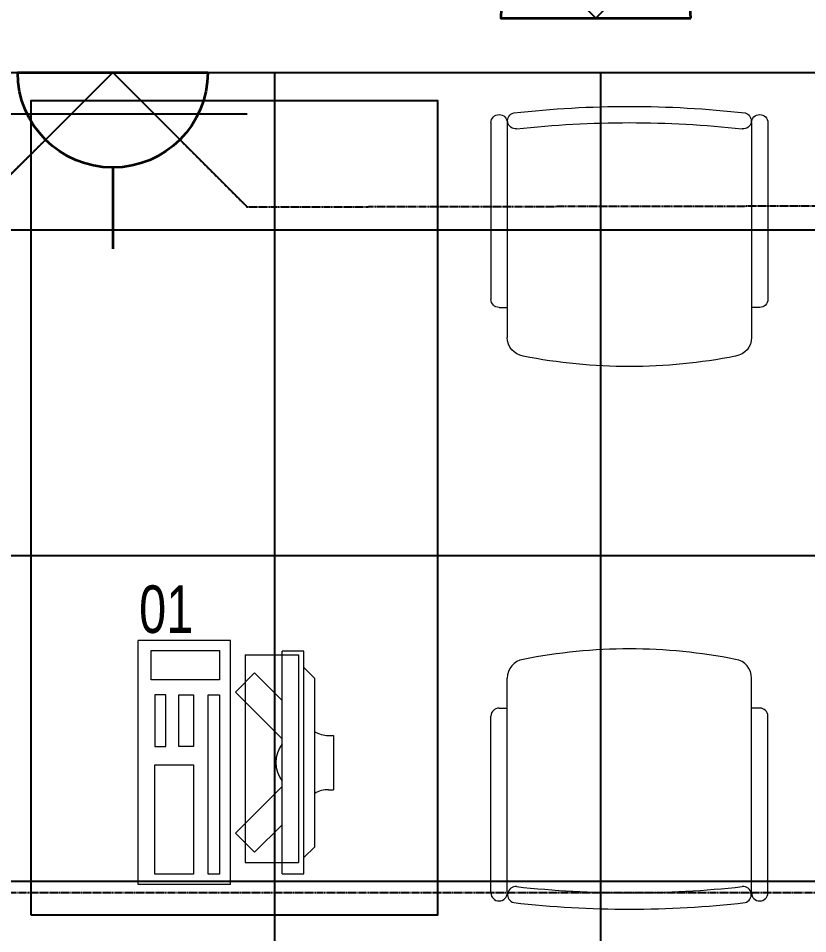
# Model space of a CAD drawing. Extents: x -12260 to 57327, y -29287 to 19916.
# Drawn here: x 45503 to 46957, y -4397 to -2710 of the extents above; entities that cross this region are included whole.
import ezdxf
from ezdxf import colors
from ezdxf.entities.mleader import LeaderData, LeaderLine
from ezdxf.enums import TextEntityAlignment as Align
from ezdxf.math import Vec2, Vec3

# ---------------------------------------------------------------- set-up
doc = ezdxf.new("R2010")
doc.units = 0
doc.header["$LTSCALE"] = 0.25
doc.linetypes.add('DASHDOT', pattern=[25.4, 12.7, -6.35, 0, -6.35])
doc.linetypes.add('HIDDEN', pattern=[9.525, 6.35, -3.175])
for name, color, linetype, lineweight in [('01-First Floor-FUR$0$72_EGR_EQP_TAG', 142, 'Continuous', 5), ('01-First Floor-FUR$0$LOADING', 253, 'Continuous', 5), ('01-First Floor-FUR$0$Walls', 251, 'Continuous', 5), ('E-LITE-CIRC @ 100', 6, 'Continuous', 25), ('E-LITE-CLNG-CNDT', 6, 'DASHDOT', 35), ('E-LITE-EXIT-NUMB', 6, 'Continuous', 25), ('E-POWR-FLOR-CNDT', 6, 'HIDDEN', 25), ('E-POWR-WALL @ 100', 4, 'Continuous', 35)]:
    doc.layers.add(name, color=color, linetype=linetype, lineweight=lineweight)
doc.layers.add('01-First Floor-FUR$0$FALSE CEILING', color=251, linetype='Continuous')
doc.layers.add('01-First Floor-FUR$0$TME-NON MEDICAL FURNITURE', color=242, linetype='Continuous')
doc.styles.add('01-First Floor-FUR$0$X3G_ENTITY_257CFD', font='swisscl.ttf', dxfattribs={"height": 200})
doc.styles.add('DC_SIMPLEX', font='SIMPLEX.shx', dxfattribs={"width": 0.7})

# ---------------------------------------------------------------- blocks, each defined once
blk = doc.blocks.new('01-First Floor-FUR$0$GF21016-P')
at = {"layer": '01-First Floor-FUR$0$LOADING', "extrusion": (-1.24384e-09, -1.20261e-09, -1)}
for p, q in [((0.0128, 0.0179), (0.0128, 0.4136)), ((0.4628, 0.0179), (0.4628, 0.4136)), ((-0.0022, 0.3585), (0.0128, 0.3585)), ((0.4778, 0.3585), (0.4628, 0.3585)), ((-0.0172, 0.0179), (-0.0172, 0.3435)), ((0.4928, 0.0179), (0.4928, 0.3435)), ((0.4778, 0.0029), (0.4778, 0.0029))]:
    blk.add_line(p, q, dxfattribs=at)
for centre, radius, start, end in [((-0.2378, -0.5362), 1.0036, 78.7568, 101.2432), ((-0.0478, 0.4136), 0.035, 0, 80.6557), ((-0.4278, 0.4136), 0.035, 99.3443, 180), ((0.0022, 0.3435), 0.015, 0, 90), ((-0.4778, 0.3435), 0.015, 90, 180), ((0.0022, 0.0179), 0.015, 270, 0), ((0.0022, 0.0179), 0.015, 180, 270), ((-0.0284, 0.0145), 0.015, 284.3864, 95.5209), ((-0.2378, 1.8928), 1.8749, 263.6341, 276.3659), ((-0.4471, 0.0145), 0.015, 84.4791, 255.6136), ((-0.4778, 0.0179), 0.015, 270, 0), ((-0.4778, 0.0179), 0.015, 180, 270), ((-0.2378, 1.8734), 1.8855, 263.5119, 276.4881)]:
    blk.add_arc(centre, radius, start, end, dxfattribs=at)
blk = doc.blocks.new('01-First Floor-FUR$0$ITCWLS1-P')
at = {"layer": '01-First Floor-FUR$0$LOADING'}
for p, q in [((-0.17, 0.45), (-0.17, 0)), ((-0.17, 0.45), (0, 0.45)), ((0, 0.45), (0, 0)), ((-0.2651, 0.43, 0), (-0.3051, 0.43, 0)), ((-0.3051, 0.43, 0), (-0.3051, 0.02, 0)), ((-0.2651, 0.43, 0), (-0.2651, 0.02, 0)), ((-0.1496, 0.4305), (-0.1291, 0.4305)), ((-0.1291, 0.4305), (-0.1291, 0.4089)), ((-0.197, 0.4094), (-0.295, 0.4094)), ((-0.295, 0.0264), (-0.295, 0.4094)), ((-0.197, 0.0264), (-0.197, 0.4094)), ((-0.3251, 0.38, 0), (-0.3051, 0.4, 0)), ((-0.3251, 0.38, 0), (-0.3251, 0.07, 0)), ((-0.3503, 0.275), (-0.3596, 0.275)), ((-0.3596, 0.175), (-0.3596, 0.275)), ((-0.3503, 0.175), (-0.3596, 0.175)), ((-0.3251, 0.07, 0), (-0.3051, 0.05, 0)), ((-0.3051, 0.02, 0), (-0.2651, 0.02, 0)), ((-0.197, 0.0264), (-0.295, 0.0264)), ((-0.17, 0), (0, 0))]:
    blk.add_line(p, q, dxfattribs=at)
at = {"layer": '01-First Floor-FUR$0$LOADING', "extrusion": (2.48281e-10, 3.18408e-10, -1)}
for p, q in [((-0.2651, 0.3395), (-0.2144, 0.3902)), ((-0.1791, 0.3548), (-0.2144, 0.3902)), ((-0.2651, 0.2688), (-0.1791, 0.3548))]:
    blk.add_line(p, q, dxfattribs=at)
at = {"layer": '01-First Floor-FUR$0$LOADING', "extrusion": (2.48281e-10, -3.18408e-10, -1)}
for p, q in [((-0.2651, 0.1812), (-0.1791, 0.0952)), ((-0.2651, 0.1105), (-0.2144, 0.0598)), ((-0.1791, 0.0952), (-0.2144, 0.0598))]:
    blk.add_line(p, q, dxfattribs=at)
at = {"layer": '01-First Floor-FUR$0$LOADING'}
for points in [[(-0.1291, 0.4089), (-0.1291, 0.1), (-0.1496, 0.1), (-0.1496, 0.4305)], [(-0.1496, 0.1), (-0.1496, 0.1), (-0.1496, 0.1), (-0.1496, 0.1), (-0.1496, 0.1), (-0.1496, 0.1), (-0.1496, 0.1), (-0.1496, 0.1), (-0.1496, 0.1)], [(-0.1496, 0.1), (-0.1496, 0.1), (-0.1496, 0.1), (-0.1496, 0.1), (-0.1496, 0.1), (-0.1496, 0.1), (-0.1496, 0.1), (-0.1496, 0.1), (-0.1496, 0.1), (-0.1496, 0.1), (-0.1496, 0.1), (-0.1496, 0.1), (-0.1496, 0.1), (-0.1496, 0.1), (-0.1496, 0.1), (-0.1496, 0.1), (-0.1496, 0.1), (-0.1496, 0.1)], [(-0.1496, 0.1), (-0.1496, 0.1), (-0.1496, 0.1), (-0.1496, 0.1), (-0.1496, 0.1), (-0.1496, 0.1), (-0.1496, 0.1), (-0.1496, 0.1), (-0.1496, 0.1), (-0.1496, 0.1)], [(-0.1496, 0.1), (-0.1496, 0.1), (-0.1496, 0.1), (-0.1496, 0.1), (-0.1496, 0.1), (-0.1496, 0.1), (-0.1496, 0.1)], [(-0.1496, 0.1), (-0.1496, 0.1), (-0.1496, 0.1), (-0.1496, 0.1), (-0.1496, 0.1), (-0.1496, 0.1), (-0.1496, 0.1), (-0.1496, 0.1), (-0.1496, 0.1), (-0.1496, 0.1)], [(-0.1496, 0.1), (-0.1496, 0.1), (-0.1496, 0.1), (-0.1496, 0.1), (-0.1496, 0.1), (-0.1496, 0.1), (-0.1496, 0.1), (-0.1496, 0.1), (-0.1496, 0.1), (-0.1496, 0.1), (-0.1496, 0.1), (-0.1496, 0.1), (-0.1496, 0.1), (-0.1496, 0.1), (-0.1496, 0.1)], [(-0.1496, 0.1), (-0.1496, 0.1), (-0.1496, 0.1), (-0.1496, 0.1), (-0.1496, 0.1), (-0.1496, 0.1), (-0.1496, 0.1), (-0.1496, 0.1), (-0.1496, 0.1), (-0.1496, 0.1)], [(-0.1496, 0.1), (-0.1496, 0.1), (-0.1496, 0.1), (-0.1496, 0.1), (-0.1496, 0.1), (-0.1496, 0.1), (-0.1496, 0.1), (-0.1496, 0.1), (-0.1496, 0.1), (-0.1496, 0.1)], [(-0.1496, 0.1), (-0.1496, 0.1), (-0.1496, 0.1), (-0.1496, 0.1), (-0.1496, 0.1), (-0.1496, 0.1), (-0.1496, 0.1), (-0.1496, 0.1), (-0.1496, 0.1), (-0.1496, 0.1), (-0.1496, 0.1), (-0.1496, 0.1), (-0.1496, 0.1), (-0.1496, 0.1), (-0.1496, 0.1), (-0.1496, 0.1), (-0.1496, 0.1), (-0.1496, 0.1), (-0.1496, 0.1), (-0.1496, 0.1), (-0.1496, 0.1), (-0.1496, 0.1), (-0.1496, 0.1), (-0.1496, 0.1), (-0.1496, 0.1), (-0.1496, 0.1), (-0.1496, 0.1), (-0.1496, 0.1), (-0.1496, 0.1), (-0.1496, 0.1), (-0.1496, 0.1), (-0.1496, 0.1), (-0.1496, 0.1), (-0.1496, 0.1), (-0.1496, 0.1), (-0.1496, 0.1), (-0.1496, 0.1), (-0.1496, 0.1), (-0.1496, 0.1), (-0.1496, 0.1), (-0.1496, 0.1), (-0.1496, 0.1), (-0.1496, 0.1), (-0.1496, 0.1), (-0.1496, 0.1), (-0.1496, 0.1), (-0.1496, 0.1), (-0.1496, 0.1), (-0.1496, 0.1), (-0.1496, 0.1), (-0.1496, 0.1), (-0.1496, 0.1), (-0.1496, 0.1), (-0.1496, 0.1)], [(-0.1496, 0.1), (-0.1496, 0.1), (-0.1496, 0.1), (-0.1496, 0.1), (-0.1496, 0.1), (-0.1496, 0.1), (-0.1496, 0.1), (-0.1496, 0.1), (-0.1496, 0.1), (-0.1496, 0.1), (-0.1496, 0.1), (-0.1496, 0.1), (-0.1496, 0.1), (-0.1496, 0.1), (-0.1496, 0.1), (-0.1496, 0.1), (-0.1496, 0.1), (-0.1496, 0.1), (-0.1496, 0.1), (-0.1496, 0.1), (-0.1496, 0.1), (-0.1496, 0.1), (-0.1496, 0.1), (-0.1496, 0.1), (-0.1496, 0.1), (-0.1496, 0.1), (-0.1496, 0.1), (-0.1496, 0.1), (-0.1496, 0.1), (-0.1496, 0.1), (-0.1496, 0.1), (-0.1496, 0.1), (-0.1496, 0.1), (-0.1496, 0.1), (-0.1496, 0.1), (-0.1496, 0.1), (-0.1496, 0.1), (-0.1496, 0.1), (-0.1496, 0.1), (-0.1496, 0.1), (-0.1496, 0.1), (-0.1496, 0.1), (-0.1496, 0.1), (-0.1496, 0.1), (-0.1496, 0.1), (-0.1496, 0.1), (-0.1496, 0.1), (-0.1496, 0.1), (-0.1496, 0.1), (-0.1496, 0.1), (-0.1496, 0.1), (-0.1496, 0.1), (-0.1496, 0.1), (-0.1496, 0.1), (-0.1496, 0.1), (-0.1496, 0.1), (-0.1496, 0.1), (-0.1496, 0.1), (-0.1496, 0.1), (-0.1496, 0.1), (-0.1496, 0.1), (-0.1496, 0.1), (-0.1496, 0.1), (-0.1496, 0.1), (-0.1496, 0.1), (-0.1496, 0.1), (-0.1496, 0.1), (-0.1496, 0.1), (-0.1496, 0.1), (-0.1496, 0.1), (-0.1496, 0.1), (-0.1496, 0.1), (-0.1496, 0.1), (-0.1496, 0.1), (-0.1496, 0.1), (-0.1496, 0.1), (-0.1496, 0.1), (-0.1496, 0.1), (-0.1496, 0.1), (-0.1496, 0.1), (-0.1496, 0.1), (-0.1496, 0.1), (-0.1496, 0.1), (-0.1496, 0.1), (-0.1496, 0.1), (-0.1496, 0.1), (-0.1496, 0.1), (-0.1496, 0.1), (-0.1496, 0.1)], [(-0.1496, 0.1), (-0.1496, 0.1), (-0.1496, 0.1), (-0.1496, 0.1), (-0.1496, 0.1), (-0.1496, 0.1), (-0.1496, 0.1), (-0.1496, 0.1), (-0.1496, 0.1), (-0.1496, 0.1), (-0.1496, 0.1), (-0.1496, 0.1)], [(-0.1496, 0.1), (-0.1496, 0.1), (-0.1496, 0.1), (-0.1496, 0.1), (-0.1496, 0.1), (-0.1496, 0.1), (-0.1496, 0.1)], [(-0.1496, 0.1), (-0.1496, 0.1), (-0.1496, 0.1), (-0.1496, 0.1), (-0.1496, 0.1), (-0.1496, 0.1), (-0.1496, 0.1), (-0.1496, 0.1), (-0.1496, 0.1), (-0.1496, 0.1), (-0.1496, 0.1), (-0.1496, 0.1), (-0.1496, 0.1), (-0.1496, 0.1), (-0.1496, 0.1), (-0.1496, 0.1), (-0.1496, 0.1)], [(-0.1496, 0.1), (-0.1496, 0.1), (-0.1496, 0.1), (-0.1496, 0.1), (-0.1496, 0.1), (-0.1496, 0.1), (-0.1496, 0.1), (-0.1496, 0.1), (-0.1496, 0.1), (-0.1496, 0.1), (-0.1496, 0.1), (-0.1496, 0.1), (-0.1496, 0.1), (-0.1496, 0.1), (-0.1496, 0.1), (-0.1496, 0.1), (-0.1496, 0.1), (-0.1496, 0.1), (-0.1496, 0.1), (-0.1496, 0.1), (-0.1496, 0.1), (-0.1496, 0.1), (-0.1496, 0.1), (-0.1496, 0.1), (-0.1496, 0.1), (-0.1496, 0.1), (-0.1496, 0.1), (-0.1496, 0.1), (-0.1496, 0.1), (-0.1496, 0.1), (-0.1496, 0.1), (-0.1496, 0.1), (-0.1496, 0.1), (-0.1496, 0.1), (-0.1496, 0.1), (-0.1496, 0.1), (-0.1496, 0.1), (-0.1496, 0.1), (-0.1496, 0.1), (-0.1496, 0.1), (-0.1496, 0.1), (-0.1496, 0.1), (-0.1496, 0.1), (-0.1496, 0.1), (-0.1496, 0.1), (-0.1496, 0.1), (-0.1496, 0.1), (-0.1496, 0.1), (-0.1496, 0.1), (-0.1496, 0.1), (-0.1496, 0.1), (-0.1496, 0.1), (-0.1496, 0.1), (-0.1496, 0.1), (-0.1496, 0.1), (-0.1496, 0.1), (-0.1496, 0.1), (-0.1496, 0.1), (-0.1496, 0.1), (-0.1496, 0.1), (-0.1496, 0.1), (-0.1496, 0.1), (-0.1496, 0.1), (-0.1496, 0.1), (-0.1496, 0.1), (-0.1496, 0.1), (-0.1496, 0.1), (-0.1496, 0.1), (-0.1496, 0.1), (-0.1496, 0.1), (-0.1496, 0.1), (-0.1496, 0.1), (-0.1496, 0.1), (-0.1496, 0.1), (-0.1496, 0.1), (-0.1496, 0.1), (-0.1496, 0.1), (-0.1496, 0.1), (-0.1496, 0.1), (-0.1496, 0.1), (-0.1496, 0.1), (-0.1496, 0.1), (-0.1496, 0.1), (-0.1496, 0.1), (-0.1496, 0.1), (-0.1496, 0.1), (-0.1496, 0.1), (-0.1496, 0.1), (-0.1496, 0.1), (-0.1496, 0.1), (-0.1496, 0.1), (-0.1496, 0.1), (-0.1496, 0.1), (-0.1496, 0.1), (-0.1496, 0.1), (-0.1496, 0.1), (-0.1496, 0.1), (-0.1496, 0.1), (-0.1496, 0.1), (-0.1496, 0.1), (-0.1496, 0.1), (-0.1496, 0.1), (-0.1496, 0.1), (-0.1496, 0.1), (-0.1496, 0.1), (-0.1496, 0.1), (-0.1496, 0.1), (-0.1496, 0.1), (-0.1496, 0.1), (-0.1496, 0.1), (-0.1496, 0.1)], [(-0.1496, 0.1), (-0.1496, 0.1), (-0.1496, 0.1), (-0.1496, 0.1), (-0.1496, 0.1), (-0.1496, 0.1), (-0.1496, 0.1), (-0.1496, 0.1)]]:
    blk.add_lwpolyline(points, dxfattribs=at)
for points in [[(-0.1019, 0.4305), (-0.0304, 0.4305), (-0.0304, 0.2294), (-0.1019, 0.2294)], [(-0.1019, 0.1954), (-0.0747, 0.1954), (-0.0747, 0.1), (-0.1019, 0.1)], [(-0.0304, 0.1954), (-0.0508, 0.1954), (-0.0508, 0.1), (-0.0304, 0.1)], [(-0.1496, 0.1), (-0.1496, 0.1), (-0.1496, 0.1), (-0.1496, 0.1), (-0.1496, 0.1), (-0.1496, 0.1), (-0.1496, 0.1), (-0.1496, 0.1), (-0.1496, 0.1), (-0.1496, 0.1), (-0.1496, 0.1), (-0.1496, 0.1), (-0.1496, 0.1), (-0.1496, 0.1), (-0.1496, 0.1), (-0.1496, 0.1), (-0.1496, 0.1), (-0.1496, 0.1), (-0.1496, 0.1), (-0.1496, 0.1), (-0.1496, 0.1), (-0.1496, 0.1), (-0.1496, 0.1), (-0.1496, 0.1), (-0.1496, 0.1), (-0.1496, 0.1), (-0.1496, 0.1), (-0.1496, 0.1), (-0.1496, 0.1), (-0.1496, 0.1), (-0.1496, 0.1), (-0.1496, 0.1), (-0.1496, 0.1), (-0.1496, 0.1), (-0.1496, 0.1), (-0.1496, 0.1), (-0.1496, 0.1), (-0.1496, 0.1), (-0.1496, 0.1), (-0.1496, 0.1), (-0.1496, 0.1), (-0.1496, 0.1), (-0.1496, 0.1), (-0.1496, 0.1), (-0.1496, 0.1), (-0.1496, 0.1), (-0.1496, 0.1), (-0.1496, 0.1), (-0.1496, 0.1), (-0.1496, 0.1), (-0.1496, 0.1), (-0.1496, 0.1), (-0.1496, 0.1), (-0.1496, 0.1), (-0.1496, 0.1), (-0.1496, 0.1), (-0.1496, 0.1), (-0.1496, 0.1), (-0.1496, 0.1), (-0.1496, 0.1), (-0.1496, 0.1), (-0.1496, 0.1), (-0.1496, 0.1), (-0.1496, 0.1), (-0.1496, 0.1), (-0.1496, 0.1), (-0.1496, 0.1), (-0.1496, 0.1), (-0.1496, 0.1), (-0.1496, 0.1), (-0.1496, 0.1), (-0.1496, 0.1), (-0.1496, 0.1), (-0.1496, 0.1), (-0.1496, 0.1), (-0.1496, 0.1), (-0.1496, 0.1), (-0.1496, 0.1), (-0.1496, 0.1), (-0.1496, 0.1), (-0.1496, 0.1), (-0.1496, 0.1), (-0.1496, 0.1), (-0.1496, 0.1), (-0.1496, 0.1), (-0.1496, 0.1), (-0.1496, 0.1), (-0.1496, 0.1), (-0.1496, 0.1), (-0.1496, 0.1), (-0.1496, 0.1), (-0.1496, 0.1), (-0.1496, 0.1), (-0.1496, 0.1), (-0.1496, 0.1), (-0.1496, 0.1), (-0.1496, 0.1), (-0.1496, 0.1), (-0.1496, 0.1), (-0.1496, 0.1), (-0.1496, 0.1), (-0.1496, 0.1), (-0.1496, 0.1), (-0.1496, 0.1), (-0.1496, 0.1), (-0.1496, 0.1), (-0.1496, 0.1), (-0.1496, 0.1), (-0.1496, 0.1), (-0.1496, 0.1), (-0.1496, 0.1), (-0.1496, 0.1), (-0.1496, 0.1), (-0.1496, 0.1), (-0.1496, 0.1), (-0.1496, 0.1), (-0.1496, 0.1), (-0.1496, 0.1), (-0.1496, 0.1), (-0.1496, 0.1), (-0.1496, 0.1), (-0.1496, 0.1), (-0.1496, 0.1), (-0.1496, 0.1), (-0.1496, 0.1), (-0.1496, 0.1), (-0.1496, 0.1), (-0.1496, 0.1), (-0.1496, 0.1), (-0.1496, 0.1), (-0.1496, 0.1), (-0.1496, 0.1), (-0.1496, 0.1), (-0.1496, 0.1), (-0.1496, 0.1), (-0.1496, 0.1), (-0.1496, 0.1), (-0.1496, 0.1), (-0.1496, 0.1), (-0.1496, 0.1), (-0.1496, 0.1), (-0.1496, 0.1), (-0.1496, 0.1), (-0.1496, 0.1), (-0.1496, 0.1), (-0.1496, 0.1), (-0.1496, 0.1), (-0.1496, 0.1), (-0.1496, 0.1), (-0.1496, 0.1), (-0.1496, 0.1), (-0.1496, 0.1), (-0.1496, 0.1), (-0.1496, 0.1), (-0.1496, 0.1), (-0.1496, 0.1), (-0.1496, 0.1), (-0.1496, 0.1), (-0.1496, 0.1), (-0.1496, 0.1), (-0.1496, 0.1), (-0.1496, 0.1), (-0.1496, 0.1), (-0.1496, 0.1), (-0.1496, 0.1), (-0.1496, 0.1), (-0.1496, 0.1), (-0.1496, 0.1), (-0.1496, 0.1), (-0.1496, 0.1), (-0.1496, 0.1), (-0.1496, 0.1), (-0.1496, 0.1), (-0.1496, 0.1), (-0.1496, 0.1), (-0.1496, 0.1), (-0.1496, 0.1), (-0.1496, 0.1), (-0.1496, 0.1), (-0.1496, 0.1), (-0.1496, 0.1), (-0.1496, 0.1), (-0.1496, 0.1), (-0.1496, 0.1), (-0.1496, 0.1), (-0.1496, 0.1), (-0.1496, 0.1), (-0.1496, 0.1), (-0.1496, 0.1), (-0.1496, 0.1), (-0.1496, 0.1), (-0.1496, 0.1), (-0.1496, 0.1), (-0.1496, 0.1), (-0.1496, 0.1), (-0.1496, 0.1), (-0.1496, 0.1), (-0.1496, 0.1), (-0.1496, 0.1), (-0.1496, 0.1), (-0.1496, 0.1), (-0.1496, 0.1), (-0.1496, 0.1), (-0.1496, 0.1), (-0.1496, 0.1), (-0.1496, 0.1), (-0.1496, 0.1), (-0.1496, 0.1), (-0.1496, 0.1), (-0.1496, 0.1), (-0.1496, 0.1), (-0.1496, 0.1), (-0.1496, 0.1), (-0.1496, 0.1), (-0.1496, 0.1), (-0.1496, 0.1), (-0.1496, 0.1), (-0.1496, 0.1), (-0.1496, 0.1), (-0.1496, 0.1), (-0.1496, 0.1), (-0.1496, 0.1), (-0.1496, 0.1), (-0.1496, 0.1), (-0.1496, 0.1), (-0.1496, 0.1), (-0.1496, 0.1), (-0.1496, 0.1), (-0.1496, 0.1), (-0.1496, 0.1), (-0.1496, 0.1), (-0.1496, 0.1), (-0.1496, 0.1), (-0.1496, 0.1), (-0.1496, 0.1), (-0.1496, 0.1), (-0.1496, 0.1), (-0.1496, 0.1), (-0.1496, 0.1), (-0.1496, 0.1), (-0.1496, 0.1), (-0.1496, 0.1), (-0.1496, 0.1), (-0.1496, 0.1), (-0.1496, 0.1), (-0.1496, 0.1), (-0.1496, 0.1), (-0.1496, 0.1), (-0.1496, 0.1), (-0.1496, 0.1), (-0.1496, 0.1), (-0.1496, 0.1), (-0.1496, 0.1), (-0.1496, 0.1), (-0.1496, 0.1), (-0.1496, 0.1), (-0.1496, 0.1), (-0.1496, 0.1), (-0.1496, 0.1), (-0.1496, 0.1), (-0.1496, 0.1), (-0.1496, 0.1), (-0.1496, 0.1), (-0.1496, 0.1), (-0.1496, 0.1), (-0.1496, 0.1), (-0.1496, 0.1), (-0.1496, 0.1), (-0.1496, 0.1), (-0.1496, 0.1), (-0.1496, 0.1), (-0.1496, 0.1), (-0.1496, 0.1), (-0.1496, 0.1), (-0.1496, 0.1), (-0.1496, 0.1), (-0.1496, 0.1)], [(-0.1496, 0.1), (-0.1496, 0.1), (-0.1496, 0.1), (-0.1496, 0.1), (-0.1496, 0.1), (-0.1496, 0.1), (-0.1496, 0.1), (-0.1496, 0.1), (-0.1496, 0.1), (-0.1496, 0.1), (-0.1496, 0.1), (-0.1496, 0.1), (-0.1496, 0.1), (-0.1496, 0.1), (-0.1496, 0.1), (-0.1496, 0.1), (-0.1496, 0.1), (-0.1496, 0.1), (-0.1496, 0.1), (-0.1496, 0.1), (-0.1496, 0.1), (-0.1496, 0.1), (-0.1496, 0.1), (-0.1496, 0.1), (-0.1496, 0.1), (-0.1496, 0.1), (-0.1496, 0.1), (-0.1496, 0.1), (-0.1496, 0.1), (-0.1496, 0.1), (-0.1496, 0.1), (-0.1496, 0.1), (-0.1496, 0.1), (-0.1496, 0.1), (-0.1496, 0.1), (-0.1496, 0.1), (-0.1496, 0.1), (-0.1496, 0.1), (-0.1496, 0.1), (-0.1496, 0.1), (-0.1496, 0.1), (-0.1496, 0.1), (-0.1496, 0.1), (-0.1496, 0.1), (-0.1496, 0.1), (-0.1496, 0.1), (-0.1496, 0.1), (-0.1496, 0.1), (-0.1496, 0.1), (-0.1496, 0.1), (-0.1496, 0.1), (-0.1496, 0.1), (-0.1496, 0.1), (-0.1496, 0.1), (-0.1496, 0.1), (-0.1496, 0.1), (-0.1496, 0.1), (-0.1496, 0.1), (-0.1496, 0.1), (-0.1496, 0.1), (-0.1496, 0.1), (-0.1496, 0.1), (-0.1496, 0.1), (-0.1496, 0.1), (-0.1496, 0.1), (-0.1496, 0.1), (-0.1496, 0.1), (-0.1496, 0.1), (-0.1496, 0.1), (-0.1496, 0.1), (-0.1496, 0.1), (-0.1496, 0.1), (-0.1496, 0.1), (-0.1496, 0.1), (-0.1496, 0.1), (-0.1496, 0.1), (-0.1496, 0.1), (-0.1496, 0.1), (-0.1496, 0.1), (-0.1496, 0.1), (-0.1496, 0.1), (-0.1496, 0.1), (-0.1496, 0.1), (-0.1496, 0.1), (-0.1496, 0.1), (-0.1496, 0.1), (-0.1496, 0.1), (-0.1496, 0.1), (-0.1496, 0.1), (-0.1496, 0.1), (-0.1496, 0.1), (-0.1496, 0.1), (-0.1496, 0.1), (-0.1496, 0.1), (-0.1496, 0.1), (-0.1496, 0.1), (-0.1496, 0.1), (-0.1496, 0.1), (-0.1496, 0.1), (-0.1496, 0.1), (-0.1496, 0.1), (-0.1496, 0.1), (-0.1496, 0.1), (-0.1496, 0.1), (-0.1496, 0.1), (-0.1496, 0.1), (-0.1496, 0.1), (-0.1496, 0.1), (-0.1496, 0.1), (-0.1496, 0.1), (-0.1496, 0.1), (-0.1496, 0.1), (-0.1496, 0.1), (-0.1496, 0.1), (-0.1496, 0.1), (-0.1496, 0.1), (-0.1496, 0.1), (-0.1496, 0.1), (-0.1496, 0.1), (-0.1496, 0.1), (-0.1496, 0.1), (-0.1496, 0.1), (-0.1496, 0.1), (-0.1496, 0.1), (-0.1496, 0.1), (-0.1496, 0.1), (-0.1496, 0.1), (-0.1496, 0.1), (-0.1496, 0.1), (-0.1496, 0.1), (-0.1496, 0.1), (-0.1496, 0.1), (-0.1496, 0.1), (-0.1496, 0.1), (-0.1496, 0.1), (-0.1496, 0.1), (-0.1496, 0.1), (-0.1496, 0.1), (-0.1496, 0.1), (-0.1496, 0.1), (-0.1496, 0.1), (-0.1496, 0.1), (-0.1496, 0.1), (-0.1496, 0.1), (-0.1496, 0.1), (-0.1496, 0.1), (-0.1496, 0.1), (-0.1496, 0.1), (-0.1496, 0.1), (-0.1496, 0.1), (-0.1496, 0.1), (-0.1496, 0.1), (-0.1496, 0.1), (-0.1496, 0.1), (-0.1496, 0.1), (-0.1496, 0.1), (-0.1496, 0.1), (-0.1496, 0.1), (-0.1496, 0.1), (-0.1496, 0.1), (-0.1496, 0.1), (-0.1496, 0.1), (-0.1496, 0.1), (-0.1496, 0.1), (-0.1496, 0.1), (-0.1496, 0.1), (-0.1496, 0.1), (-0.1496, 0.1), (-0.1496, 0.1), (-0.1496, 0.1), (-0.1496, 0.1), (-0.1496, 0.1), (-0.1496, 0.1), (-0.1496, 0.1), (-0.1496, 0.1), (-0.1496, 0.1), (-0.1496, 0.1), (-0.1496, 0.1), (-0.1496, 0.1), (-0.1496, 0.1), (-0.1496, 0.1), (-0.1496, 0.1), (-0.1496, 0.1), (-0.1496, 0.1), (-0.1496, 0.1), (-0.1496, 0.1), (-0.1496, 0.1), (-0.1496, 0.1), (-0.1496, 0.1), (-0.1496, 0.1), (-0.1496, 0.1), (-0.1496, 0.1), (-0.1496, 0.1), (-0.1496, 0.1), (-0.1496, 0.1), (-0.1496, 0.1), (-0.1496, 0.1), (-0.1496, 0.1), (-0.1496, 0.1), (-0.1496, 0.1), (-0.1496, 0.1), (-0.1496, 0.1), (-0.1496, 0.1), (-0.1496, 0.1), (-0.1496, 0.1), (-0.1496, 0.1), (-0.1496, 0.1), (-0.1496, 0.1), (-0.1496, 0.1), (-0.1496, 0.1), (-0.1496, 0.1), (-0.1496, 0.1), (-0.1496, 0.1), (-0.1496, 0.1)], [(-0.1496, 0.1), (-0.1496, 0.1), (-0.1496, 0.1), (-0.1496, 0.1), (-0.1496, 0.1), (-0.1496, 0.1), (-0.1496, 0.1), (-0.1496, 0.1), (-0.1496, 0.1), (-0.1496, 0.1), (-0.1496, 0.1), (-0.1496, 0.1), (-0.1496, 0.1), (-0.1496, 0.1), (-0.1496, 0.1), (-0.1496, 0.1), (-0.1496, 0.1), (-0.1496, 0.1), (-0.1496, 0.1), (-0.1496, 0.1), (-0.1496, 0.1), (-0.1496, 0.1), (-0.1496, 0.1), (-0.1496, 0.1), (-0.1496, 0.1), (-0.1496, 0.1), (-0.1496, 0.1), (-0.1496, 0.1), (-0.1496, 0.1), (-0.1496, 0.1), (-0.1496, 0.1), (-0.1496, 0.1), (-0.1496, 0.1), (-0.1496, 0.1), (-0.1496, 0.1), (-0.1496, 0.1), (-0.1496, 0.1), (-0.1496, 0.1), (-0.1496, 0.1), (-0.1496, 0.1), (-0.1496, 0.1), (-0.1496, 0.1), (-0.1496, 0.1), (-0.1496, 0.1), (-0.1496, 0.1), (-0.1496, 0.1), (-0.1496, 0.1), (-0.1496, 0.1), (-0.1496, 0.1), (-0.1496, 0.1), (-0.1496, 0.1), (-0.1496, 0.1), (-0.1496, 0.1), (-0.1496, 0.1), (-0.1496, 0.1), (-0.1496, 0.1), (-0.1496, 0.1), (-0.1496, 0.1), (-0.1496, 0.1), (-0.1496, 0.1), (-0.1496, 0.1), (-0.1496, 0.1), (-0.1496, 0.1), (-0.1496, 0.1), (-0.1496, 0.1), (-0.1496, 0.1), (-0.1496, 0.1), (-0.1496, 0.1), (-0.1496, 0.1), (-0.1496, 0.1), (-0.1496, 0.1), (-0.1496, 0.1), (-0.1496, 0.1), (-0.1496, 0.1), (-0.1496, 0.1), (-0.1496, 0.1), (-0.1496, 0.1), (-0.1496, 0.1), (-0.1496, 0.1), (-0.1496, 0.1), (-0.1496, 0.1), (-0.1496, 0.1), (-0.1496, 0.1), (-0.1496, 0.1), (-0.1496, 0.1), (-0.1496, 0.1), (-0.1496, 0.1), (-0.1496, 0.1), (-0.1496, 0.1), (-0.1496, 0.1), (-0.1496, 0.1), (-0.1496, 0.1), (-0.1496, 0.1), (-0.1496, 0.1), (-0.1496, 0.1), (-0.1496, 0.1), (-0.1496, 0.1), (-0.1496, 0.1), (-0.1496, 0.1), (-0.1496, 0.1), (-0.1496, 0.1), (-0.1496, 0.1), (-0.1496, 0.1), (-0.1496, 0.1), (-0.1496, 0.1), (-0.1496, 0.1), (-0.1496, 0.1), (-0.1496, 0.1), (-0.1496, 0.1), (-0.1496, 0.1), (-0.1496, 0.1), (-0.1496, 0.1), (-0.1496, 0.1), (-0.1496, 0.1), (-0.1496, 0.1), (-0.1496, 0.1), (-0.1496, 0.1), (-0.1496, 0.1), (-0.1496, 0.1), (-0.1496, 0.1), (-0.1496, 0.1), (-0.1496, 0.1), (-0.1496, 0.1), (-0.1496, 0.1), (-0.1496, 0.1), (-0.1496, 0.1), (-0.1496, 0.1), (-0.1496, 0.1), (-0.1496, 0.1), (-0.1496, 0.1), (-0.1496, 0.1), (-0.1496, 0.1), (-0.1496, 0.1), (-0.1496, 0.1), (-0.1496, 0.1), (-0.1496, 0.1), (-0.1496, 0.1), (-0.1496, 0.1), (-0.1496, 0.1), (-0.1496, 0.1), (-0.1496, 0.1), (-0.1496, 0.1), (-0.1496, 0.1), (-0.1496, 0.1), (-0.1496, 0.1), (-0.1496, 0.1), (-0.1496, 0.1), (-0.1496, 0.1), (-0.1496, 0.1), (-0.1496, 0.1), (-0.1496, 0.1), (-0.1496, 0.1), (-0.1496, 0.1), (-0.1496, 0.1), (-0.1496, 0.1), (-0.1496, 0.1), (-0.1496, 0.1), (-0.1496, 0.1), (-0.1496, 0.1), (-0.1496, 0.1), (-0.1496, 0.1), (-0.1496, 0.1), (-0.1496, 0.1), (-0.1496, 0.1), (-0.1496, 0.1), (-0.1496, 0.1), (-0.1496, 0.1), (-0.1496, 0.1), (-0.1496, 0.1), (-0.1496, 0.1), (-0.1496, 0.1), (-0.1496, 0.1), (-0.1496, 0.1), (-0.1496, 0.1), (-0.1496, 0.1), (-0.1496, 0.1), (-0.1496, 0.1), (-0.1496, 0.1), (-0.1496, 0.1), (-0.1496, 0.1), (-0.1496, 0.1), (-0.1496, 0.1), (-0.1496, 0.1), (-0.1496, 0.1), (-0.1496, 0.1), (-0.1496, 0.1), (-0.1496, 0.1), (-0.1496, 0.1), (-0.1496, 0.1), (-0.1496, 0.1), (-0.1496, 0.1), (-0.1496, 0.1), (-0.1496, 0.1), (-0.1496, 0.1), (-0.1496, 0.1), (-0.1496, 0.1), (-0.1496, 0.1), (-0.1496, 0.1), (-0.1496, 0.1), (-0.1496, 0.1), (-0.1496, 0.1), (-0.1496, 0.1), (-0.1496, 0.1), (-0.1496, 0.1), (-0.1496, 0.1), (-0.1496, 0.1), (-0.1496, 0.1), (-0.1496, 0.1), (-0.1496, 0.1), (-0.1496, 0.1), (-0.1496, 0.1), (-0.1496, 0.1), (-0.1496, 0.1), (-0.1496, 0.1), (-0.1496, 0.1), (-0.1496, 0.1), (-0.1496, 0.1), (-0.1496, 0.1), (-0.1496, 0.1)], [(-0.1496, 0.0727), (-0.0236, 0.0727), (-0.0236, 0.0182), (-0.1496, 0.0182)]]:
    blk.add_lwpolyline(points, close=True, dxfattribs=at)
for centre, radius, start, end in [((-0.3503, 0.325), 0.05, 270, 300.3093), ((-0.3089, 0.225), 0.0556, 321.9431, 38.0569), ((-0.3503, 0.125), 0.05, 59.6907, 90)]:
    blk.add_arc(centre, radius, start, end, dxfattribs=at)
blk = doc.blocks.new('01-First Floor-FUR')
at = {"layer": '01-First Floor-FUR$0$FALSE CEILING', "linetype": 'Continuous'}
for p, q in [((45976, -6100), (45976, -2810)), ((46576, -6100), (46576, -2810)), ((44776, -3100), (48976, -3100)), ((44776, -3700), (48976, -3700)), ((44776, -4300), (48976, -4300))]:
    blk.add_line(p, q, dxfattribs=at)
at = {"layer": '01-First Floor-FUR$0$FALSE CEILING'}
blk.add_lwpolyline([(44776, -2810), (48976, -2810), (48976, -6100), (44776, -6100)], close=True, dxfattribs=at)
at = {"layer": '01-First Floor-FUR$0$FALSE CEILING', "elevation": -0.1}
blk.add_lwpolyline([(45526, -4361.9), (46276, -4361.9), (46276, -2861.9), (45526, -2861.9)], close=True, dxfattribs=at)
at = {"layer": '01-First Floor-FUR$0$LOADING', "elevation": -0.1}
blk.add_lwpolyline([(45526, -4361.9), (46276, -4361.9), (46276, -2861.9), (45526, -2861.9)], close=True, dxfattribs=at)
at = {"layer": '01-First Floor-FUR$0$Walls'}
blk.add_line((44776, -2810), (48976, -2810), dxfattribs=at)
at = {"layer": '01-First Floor-FUR$0$LOADING', "extrusion": (-8.01373e-06, -1.9399e-16, 1), "xscale": 1000.000000000013, "yscale": 1000.000000000013, "zscale": 1000.000000000013, "rotation": 180}
blk.add_blockref('01-First Floor-FUR$0$ITCWLS1-P', (45724.1, -3856.5, -0.5), dxfattribs=at)
at = {"layer": '01-First Floor-FUR$0$TME-NON MEDICAL FURNITURE', "color": 1, "extrusion": (-4.75185e-05, 1.86519e-05, 1), "xscale": 1000.000000000006, "yscale": 1000.000000000006, "zscale": -1000.000000000001, "rotation": 179.9999749532386}
blk.add_blockref('01-First Floor-FUR$0$GF21016-P', (46866.7, -2884.4, -2.4), dxfattribs=at)
at = {"layer": '01-First Floor-FUR$0$TME-NON MEDICAL FURNITURE', "color": 1, "extrusion": (-4.75185e-05, -1.86519e-05, 1), "xscale": -1000.000000000006, "yscale": 1000.000000000006, "zscale": -1000.000000000006, "rotation": 2.504676146486418e-05}
blk.add_blockref('01-First Floor-FUR$0$GF21016-P', (46866.7, -4339.5, -2.3), dxfattribs=at)
at = {"layer": '01-First Floor-FUR$0$72_EGR_EQP_TAG', "insert": (45775.6, -3755.1, -0.1), "char_height": 87.47, "attachment_point": 2, "style": '01-First Floor-FUR$0$X3G_ENTITY_257CFD'}
blk.add_mtext('01', dxfattribs=at)
blk = doc.blocks.new('*U26')
blk.add_line((0, -1.75), (0, -3.25))
blk.add_lwpolyline([(-1.75, 0, 1), (1.75, 0)], format="xyb", close=True)
at = {"layer": 'Defpoints'}
for p, q in [((-2.475, -2.475), (0, 0)), ((2.475, -2.475), (0, 0)), ((2.475, -0.758), (-2.475, -0.758))]:
    blk.add_line(p, q, dxfattribs=at)
at = {"layer": 'E-LITE-EXIT-NUMB', "style": 'DC_SIMPLEX', "width": 0.7, "flags": 8}
blk.add_attdef('TYPE', text='', height=2, rotation=360, dxfattribs=at).set_placement((-2.682, 5.238), align=Align.RIGHT)
blk.add_attdef('CIRCUIT', (2.682, 5.238), '', height=2, rotation=360, dxfattribs=at)
blk = doc.blocks.new('*U34')
blk.add_line((1.75, 0), (3.25, 0))
blk.add_lwpolyline([(0, -1.75, 1), (0, 1.75)], format="xyb", close=True)
at = {"layer": 'Defpoints'}
for p, q in [((2.475, 2.474), (0, 0)), ((0.759, 2.475), (0.758, -2.475)), ((2.474, -2.475), (0, 0))]:
    blk.add_line(p, q, dxfattribs=at)
at = {"layer": 'E-LITE-EXIT-NUMB', "style": 'DC_SIMPLEX', "width": 0.7, "flags": 8}
blk.add_attdef('TYPE', text='', height=2, rotation=360, dxfattribs=at).set_placement((-2.682, 5.238), align=Align.RIGHT)
blk.add_attdef('CIRCUIT', (2.682, 5.238), '', height=2, rotation=360, dxfattribs=at)
blk = doc.blocks.new('ARR0W')
at = {"color": 45}
blk.add_ellipse((0, 0), major_axis=(0.4, 0), ratio=0.4, dxfattribs=at)
at = {"color": 45, "ltscale": 0.5}
blk.add_solid([(-1.4, 0.167), (-0.4, 0), (-1.4, -0.167)], dxfattribs=at)

msp = doc.modelspace()

# ---------------------------------------------------------------- linework, layer by layer
at = {"layer": 'E-POWR-FLOR-CNDT', "elevation": -0.1}
msp.add_lwpolyline([(44899.7, -3949.7), (45023.5, -3826), (45023.5, -3135.1, -0.414214), (45098.5, -3060.1), (45394.7, -3060.1, 0.197473), (45447.5, -3038.5), (45553.4, -2933.7)], format="xyb", dxfattribs=at)
at = {"layer": 'E-POWR-FLOR-CNDT'}
msp.add_lwpolyline([(45800.8, -2933.7), (45924.6, -3057.5), (47166, -3055.3), (47289.8, -2931.6)], dxfattribs=at)
msp.add_lwpolyline([(44899.7, -4197.2), (45023.5, -4321), (48628.5, -4321, 0.414214), (48728.5, -4221), (48728.5, -3992.3), (48852.3, -3868.6)], format="xyb", dxfattribs=at)

# ---------------------------------------------------------------- block references
at = {"layer": 'E-LITE-CLNG-CNDT'}
msp.add_blockref('01-First Floor-FUR', (0, 0), dxfattribs=at)
at = {"layer": 'E-POWR-WALL @ 100', "xscale": 100, "yscale": 100, "zscale": 100, "rotation": 90.00000000000001}
msp.add_blockref('*U34', (46566.9, -2710), dxfattribs=at)
at = {"layer": 'E-POWR-WALL @ 100', "xscale": -100, "yscale": 100, "zscale": 100}
msp.add_blockref('*U26', (45677.1, -2810), dxfattribs=at)

# ---------------------------------------------------------------- leaders
at = {"layer": 'E-LITE-CIRC @ 100'}
ml = msp.add_multileader_mtext('Standard', dxfattribs=at)
ml.set_content('{\\Fdc_el_romans|c0;\\W0.8;TO\\Fromans|c0; \\Fsimplex|c0;LP-F1/S31}', color=256, style='DC_SIMPLEX')
ml.set_leader_properties()
ml.set_arrow_properties(name='ARR0W')
ml.build(insert=Vec2(0, 0))
ml.multileader.update_dxf_attribs({"dogleg_length": 200, "arrow_head_size": 140, "scale": 100})
ctx = ml.context
ctx.base_point, ctx.scale, ctx.char_height, ctx.arrow_head_size, ctx.landing_gap_size, ctx.plane_origin, ctx.plane_x_axis, ctx.plane_y_axis = Vec3(44941.8, -4854.9, -0.1), 100, 200, 140, 140, Vec3(66977.4, 1535.8, -0.1), Vec3(1, -0.000001, 0), Vec3(0.000001, 1, 0)
notes = []
notes.append((ctx, [(0, (1, 1, 0), (44833, -4854.9, -0.1), (1, -0.000001, 0), 108.8, [(0, [(44701, -4073.5, -0.1)], 0, [])])]))
ctx.mtext.insert, ctx.mtext.text_direction, ctx.mtext.rotation, ctx.mtext.flow_direction = Vec3(45081.8, -4721.6, -0.1), Vec3(1, -0.000001, 0), 6.283185, 5
for ctx, leaders in notes:
    for number, flags, end, landing, length, lines in leaders:
        leader = LeaderData()
        leader.index, (leader.has_last_leader_line, leader.has_dogleg_vector, leader.attachment_direction) = number, flags
        leader.last_leader_point, leader.dogleg_vector, leader.dogleg_length = Vec3(end), Vec3(landing), length
        for number, points, colour, breaks in lines:
            line = LeaderLine()
            line.index, line.vertices, line.color, line.breaks = number, Vec3.list(points), colors.encode_raw_color(colour), breaks
            leader.lines.append(line)
        ctx.leaders.append(leader)

doc.saveas('drawing.dxf')
